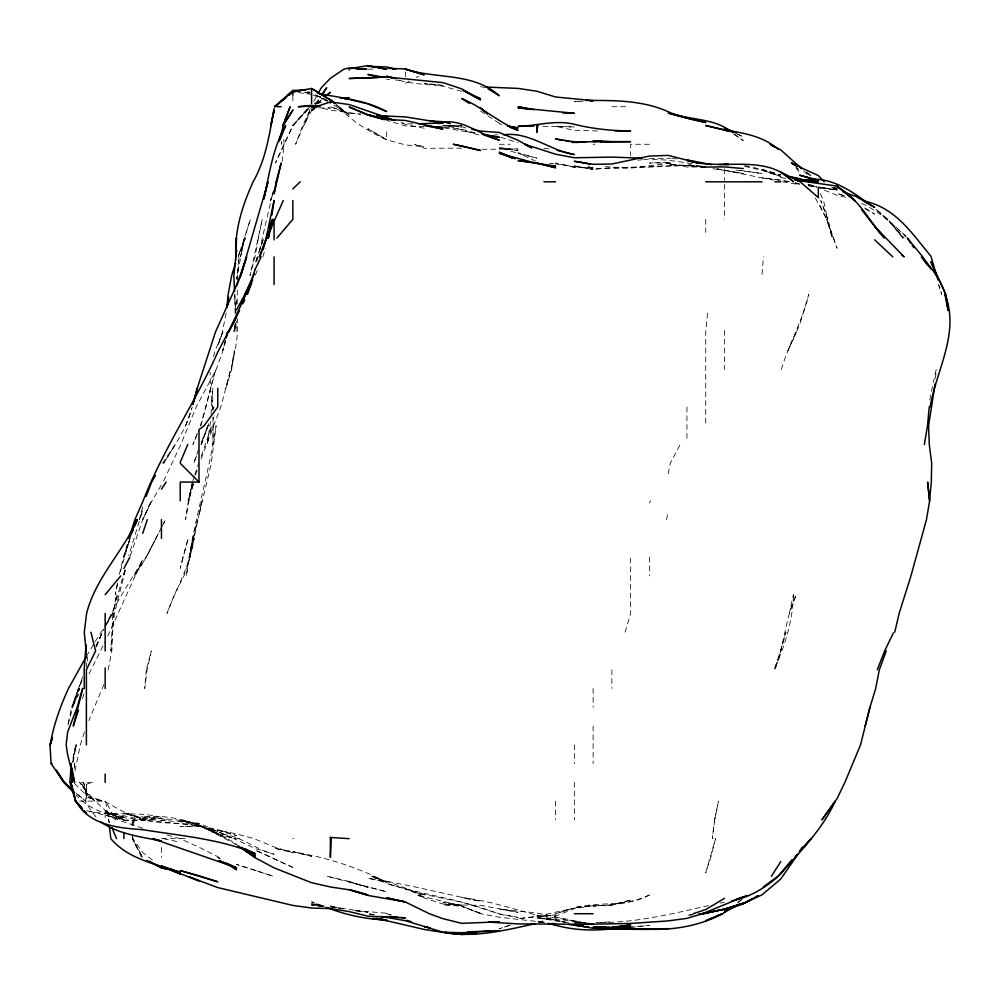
<?xml version="1.0" encoding="UTF-8"?>
<svg xmlns="http://www.w3.org/2000/svg" width="1000" height="1000" viewBox="0 0 1000 1000"><rect width="100%" height="100%" fill="white"/><g stroke="black" fill="none" stroke-linecap="round" stroke-linejoin="round"><path stroke-width="0.75" stroke-dasharray="5 3.75" d="M213.025 417.113L212.95 444.538L213.263 417.113M213.062 409.888L213.088 407L213.137 409.888L214.15 407M237.325 290.062L237.15 304.5M237.413 279.962L239.088 256.863L236.537 279.137L244.375 238.1L240.362 256.863L244.625 238.1L250.413 219.325L238.263 256.863L245.4 238.1L236.537 259.962M234.562 326.163L234.325 331.938L235.525 323.413M86.4 667.25L86.65 662.812M210.588 421.438L207.05 444.538L211.737 425.775L201 456.887M211.025 414.225L212.775 388.237L212.675 409.888M281.775 141.375L281.537 144.262L281.825 141.375M935.525 378.125L936.213 369.462L933.312 382.463M762.013 274.413L763.462 256.863M707.525 313.163L705.713 331.938L705.713 425.775M282.15 161.588L284.088 144.262L283.725 137.037M73.388 762.138L75.6 744.812L72.375 762.138M75.05 770.8L80.337 744.812L84.95 730.375M189.625 557.137L192.725 538.375L197.537 519.6L189.475 557.137L186.412 575.913C192.475 525.025 208.588 476.287 216.1 425.775L211.287 463.3L199 515.3L201.875 500.838L190.15 557.137L184.013 575.913L174.325 594.675L166.938 613.438C176.525 588.562 190.062 565.2 194.112 538.375L189.475 557.137L192.725 538.375M929.75 399.975L932.987 383.9M235.212 323.413L233.612 331.938L236.537 321.1M259.262 251.088L272.35 194.963M668.175 473.825L670.25 463.3L680.15 444.538M117.55 583.125L115.25 594.675L117.587 583.125M192.4 482.075L185.463 519.6L188.412 500.838L193.475 483.512M226.163 313.163L222.375 331.938L217.763 345.75L222.987 331.938L215.075 350.7L213.55 356.475M666.475 519.6L668.175 511.938M119.325 574.462L123.375 557.137L129.188 541.225L119.462 574.525M125.45 570.138L114.375 613.438L110.825 650.975L112.925 613.438L116.613 594.675L113.425 613.438L111.838 650.975L107.662 672.425M72.463 762.138L76.662 744.812L72.2 760.688M225.5 340.6L222.963 350.7L216.225 369.462L196.175 407L180.825 444.538L163.075 482.075M125.037 570.212L123.925 574.562L125.388 570.212M142.7 506.925L139.362 519.6L142.7 510.025L128.737 555.7M193.025 482.075L188.075 500.838L192.55 482.075L188.675 500.838L193.9 482.075M200.9 425.775L205.888 407L200.338 425.775M127.175 544.412L123.925 556.475L129.262 541.163M225.325 340.6L222.587 350.7L225.775 340.6M257.238 256.863L255.3 263.587L263.788 238.1L258.263 253.975M262.863 256.863L265.363 248.2M124.763 570.087L112.65 613.438L105.913 624.562M256.913 260.938L258.125 256.863M625.05 632.212L630.638 613.438L630.638 557.137M207.688 425.775L201.088 444.538L209.175 422.887L201.337 444.538M103.863 684.488L88.863 720.588M130.013 538.375L123.925 557.137L130.113 538.375M273.612 190.675L270.4 200.562L273.612 190.763M192.887 480.625L194.325 476.3M194.8 474.85L198.65 463.3M82.425 698.612L84.887 691.4M195.512 474.875L197.5 469.113M162.475 463.3L175.188 444.538L163.738 463.3C174.225 445.625 186.612 428.7 191.737 408.45M198.512 449.562L193.7 463.3L197.413 453.725M130.262 555.7L142.775 519.6L151.425 500.838L142.7 519.6L152 500.838L162.537 483M185.65 425.775L192.262 407M781.287 369.462C789.013 343.888 802.588 320.462 808.787 294.4L799.55 325.213L787.913 350.7L796.6 331.938M201.088 458.975L220.775 407L230.763 369.462L225.888 388.237L231.688 369.462L234.35 350.7L231.225 369.462C234.6 352.837 238.75 336.037 237.488 318.938M82.638 676.963L71.675 707.275L67.625 725.975L72.825 707.275L79.725 688.512L72.175 707.275L78.938 693.875M309.962 109.612L304.175 125.487L311.025 108.175M197.338 433.338L192.9 444.538L199 430.363M96.3 646.65L103.975 628.787M255.3 275.175L258.212 268.137M96.2 646.95L102.325 632.212L96.025 645.612M201.475 441.85L208.263 425.775M309.713 110.75L302.775 125.487L295.625 144.262L303.587 125.487L311.6 110.738M89 673.875L105.162 641.6M107.713 636.237L142.7 559.362L134.887 575.913L142.7 560.025C130.3 581.838 115.675 602.2 105.85 625.462M156.012 538.375L142.7 563.4L134.15 575.913L146.35 557.137L160.1 530.025M161.462 527.537L146.35 557.137M162.15 526.225L165.588 519.6L163.525 523.425M313.8 101.388L317.462 94.675M105.9 625.462L112.562 613.438L107.375 622.587M86.4 656.438L94.388 642.938M95.188 641.587L105.162 625.8M649.412 502.9L650.65 500.838M315.725 104.225L320.712 96.713M315.562 104.225L320.625 96.713M307.113 109.075L292.838 125.487L309.95 106.725M307.938 108.912L292.725 125.487L275.45 163.025L293.113 125.487L308.525 108.938M317.175 103.837L322.675 99.025M315.125 104.012L322.163 98.6M737.387 902.913L743.25 898.45L738.238 902.087M316.6 103.462L324.113 98.575M314.288 103.45L322.325 98.975M405.438 83.225L409.462 81.088M416.163 77.525L418.837 76.1M538.15 922.7L574.338 908.713L593.112 905.612L574.338 907.625L555.575 913.713L574.338 908.125L536.812 916.275L518.038 918.7L555.575 915L536.812 915.713L555.575 917.75L581.562 922.425L555.575 918.925L536.812 918.162L555.575 920.062L536.812 917.438L564.237 922.575M316.962 103.938L326.35 100.025M708.6 905.588C671.988 913.787 635.25 923.125 597.438 922.475M720.15 903.112L724.475 902.188M74.438 783.425L86.4 795.212L102.812 801.112L86.4 797.15L105.162 801.688L123.925 812.038L142.7 818.95L123.925 813.238C148.425 820.925 174.862 816.012 199 825.138L180.225 820.275L199 824.137L180.225 821.275L217.763 831.55L233.6 838.65L199 823.188L142.7 818.95L123.925 812.8L142.7 818.238L161.462 818.375L142.7 820.387L123.925 820.225L105.162 815.025L123.925 819.875L105.162 810.312L86.4 792.875L94.588 801.112L79.625 782.35L86.4 791.9L80.787 782.35L83.612 782.35L86.4 792.475L80.787 782.35M630.638 927.55L649.412 925.4L630.638 926.862M578.675 101.25L574.338 101.713L583 101.225M637.863 160.15L642.188 159.762M643.637 159.625L649.412 159.1L668.175 160.188L694.163 163.95M596 922.525L611.875 921.9M442.975 125.825L461.737 125.487L442.975 125.588M123.925 820.225L145.875 819.875M649.412 158.363L671.062 158.325M412.65 123.85L405.438 123.925L401.1 122.463M597.438 130.95L574.338 130.325L555.575 126.275L574.338 126.95L541.138 126.25M461.737 148.112L424.2 148.325L414.663 144.262L424.2 146.713L405.438 144.875L386.675 139.9L367.9 128.725L386.675 139.7C368.387 131.9 351.875 120.625 337.7 106.725L349.137 114.025L330.363 106.725L349.137 113.112L360.688 114.213L330.363 110.125L319.237 107.413M705.713 166.925L686.95 167.013L668.175 163.375L630.638 168.175L593.112 168.637L585.3 164.9M367.9 69.188L376.337 69.188M611.875 106.725L627.888 106.725M499.275 144.262L510.262 144.262M593.112 144.262L594.913 144.262M649.412 144.262L630.638 144.262L630.638 155.812M79.55 801.112L83.488 801.112M101.6 801.112L86.4 801.112L86.4 782.35L93.1 782.35L86.4 784.175L85.625 801.112L86.4 803.863L97.225 818.65M161.637 819.875L169.25 819.875M161.462 838.65L178.525 838.65M180.225 838.65L188.175 838.65M239.237 838.65L233.938 838.65L217.763 833.888C238.8 833.988 254.438 849.175 274.062 854.212L255.3 848.55L233.938 838.65L236.537 837.337L236.537 838.65M292.838 838.65L293.625 838.65M481.95 149.325L518.038 149.025L499.275 148.312L518.038 150.712L499.275 147.375L518.038 153.488L536.812 158.15L518.038 152.8L535.462 161.062M494.938 134.787L497.825 134.85M574.338 922.125L585.887 922.438L574.338 922.125L577.225 922.438M318.825 107.863L330.363 108.175L324.65 106.725M701.388 165.912L668.175 164.575L705.713 167.025C671.2 162.425 636.2 170.025 601.775 166.287M424.2 126.625L405.438 125.925L386.675 120.438M354.913 910.462L386.675 913.263L390.988 914.837M307.275 91.912L310.163 92.1M444.412 125.7L461.737 127.062L446.562 125.487L480.5 135.45M386.675 79.237L389.562 79.475M395.337 79.963L399.663 80.312M323.15 906.275L311.6 905.2L323.15 906.287L311.6 903.4L321.7 906.225M808.213 185.525L816.875 186.35M672.513 158.463L676.838 158.887M549.4 163.337L554.025 163.812M331.812 907.1L339.025 907.862M340.475 908.025L367.9 912.262L354.913 910.85M444.412 127.112L461.737 129.175L474.725 132.812M819.762 187.625L837.087 189.963L818.312 186.988M780.788 180.212L762.013 177.9L717.262 168.863M779.338 180.025L762.013 177.85L773.562 180.062M837.087 189.725L819.762 187.537L837.087 190.15L833.225 187.7M712.925 168.688L743.25 173.5L715.812 168.675M324.588 906.213L311.6 904.562L320.262 906.2M369.35 913.913L378.013 915.062M298.612 92.6L311.6 94.35M444.412 127.938L474.725 133.162M808.213 185.062L816.875 186.287M544.025 148.225L549.8 149.075M808.213 185.8L816.875 187.213L808.213 184.462M555.575 163.962L593.112 169.137L574.338 165.837L593.112 169.575L611.875 167.525L649.412 167.138L686.95 165.45L705.713 167.6L686.95 164.513L705.713 167.763M330.363 906.975L333.25 907.463M782.513 181.8L799.55 184.7M736.025 170.113L762.013 173.538L737.475 169.95M424.2 128.225L408.938 125.487L399.663 122.3M789.488 181.8L782.237 180.475L789.325 181.8M544.025 922.588L536.812 921.263L545.475 922.425L499.275 917.262L480.5 913.612L461.737 906.2L442.975 904.788L480.5 905.3L518.038 912.325L499.275 909.038L536.812 912.987L583 922.537M795.163 182.963L798.088 183.538M795.238 182.963L799.55 183.825M568.562 922.55C532.425 916.312 498.338 901.5 461.737 897.613L480.5 901.275C442.975 893.575 405.825 883.85 367.9 878.263L386.675 882.45L371.287 876.188L386.675 883.538L424.2 894.362L461.737 902.175L499.275 913.812L518.038 917.387L499.275 914.2C462.987 899.55 423.875 895.05 386.675 883.538M369.35 914.013L373.675 914.9M466.075 128.038L457.463 125.487M163.375 838.65L180.225 842.2M845.75 197.237L837.087 195.338L819.762 188.188M744.688 165.55L762.013 169.4L780.788 174.963L762.013 169.4M480.5 86.55L485.5 87.675M744.688 166.4L762.013 170.3L780.788 176.4L762.013 170.037L780.788 176.425M343.363 908.9L330.363 905.938L336.138 907.4M795.163 183.275L799.55 184.375M337.587 907.763L341.912 908.863M834.2 187.512L837.087 188.25M565.675 922.588L555.575 919.912L565.675 922.525M808.213 184.188L816.875 186.588M167.087 835.05L180.225 838.812L199 847.188L217.763 856.663L222.613 860.05M461.737 91.3L442.975 86.213L424.2 83.275L442.975 85.35L424.2 84.525L405.438 82.088L398.212 79.85M142.7 828.188L117.788 819.875L105.162 810.825L105.162 819.875M424.2 894.95L405.438 889.025L421.025 894.95L405.438 888.112L372.188 876.188L386.675 882.225C357.287 867.125 325.363 857.087 292.838 851.8L311.6 856.325L292.838 851.538L274.062 848.162L292.838 852.75L274.062 846.888L253.925 838.65L236.537 833.838L217.763 830.288L236.537 835.625C206.962 823.938 175.037 823.925 144.037 819.875L105.162 811.95L123.925 819.075L105.162 811.175L123.925 819.875L86.4 810.562C111 816.938 136.662 810.662 161.462 817.362L142.7 817.113C176.488 813.05 208.438 826.812 236.537 844.15M500.712 137.225L518.038 142.75M844.3 195.712L837.087 193.375L845.75 196.513M391 915.125L386.675 913.713L389.562 914.75M499.275 123.7L501.838 124.6M834.2 187.587L837.087 188.625M313.05 94.925L327.475 100.775M736.55 133.725L743.25 136.825L736.55 133.65M327.688 100.662L314.288 94.312L327.688 101.45M861.775 203.363C878.888 211.275 892.85 224.15 906.275 237.1M236.537 844.8L199 824.963L181.775 819.875L199 825.062L217.763 833.775C195.212 819.4 168.25 826.038 143.675 819.875L142.7 819.725C119.025 817.975 92.537 813.65 76.025 794.938M831.688 187.162L837.087 190.238M865.238 208.713L874.613 214.175L863.363 207.1M220.45 859L217.763 857.412L220.263 859.062M334.075 105.175L349.137 115.125L337.212 104.987M480.5 110.988L499.275 123.263M152.387 859.987L142.7 852.55L132.938 838.65L132.762 834.312M733.238 133.863L743.25 140.65L734.488 134.188M806.587 172.575L811.275 176.262M76.112 793.375L85.812 801.112L74.45 791.787M806.587 172.2L811.275 176.038M905.925 236.075L875.775 208.988M105.162 810.825L115.35 819.875L105.738 801.112L108.963 822.763M796.188 167.288L798.425 169.425L796.438 167.288M803.662 170.812L807.788 175.212M795.925 167.812L799.55 172.587M815.362 198.062L826.775 219.325L837.087 248.275L826.762 219.325L818.312 201.887M141.662 857.412L132.325 838.65L132.287 834.312M820.288 193.588L823.562 200.562L827.562 219.325L820.788 200.562L828.138 219.325L832.163 238.1L826.762 219.325L833.312 238.1M108.625 819.875L109.763 822.562M938.275 284.288L941.65 294.4L939.463 285.738M83.612 782.35L86.4 796.875M236.825 304.662L236.537 300.413L236.7 304.662M235.1 313.163L234.725 294.4L235.6 307.387M235.7 308.837L235.987 313.163M212.562 409.888L210.463 388.237L210.162 372.35M234.725 294.4L235.375 307.387M235.45 308.837L235.675 313.163M132.425 825.65L132.188 819.875L132.225 825.65M87.5 656.75L87.625 661.075M235.85 323.275L236.012 331.938L236 323.275M724.475 168.8L724.475 180.35M724.475 184.275L724.475 219.325M724.475 330.45L724.475 369.462M705.713 219.325L705.713 232.387M686.95 407L686.95 439.387M649.412 557.137L649.412 575.913M611.875 669.737L611.875 688.512M593.112 688.512L593.112 707.275M593.112 726.05L593.112 763.575M574.338 744.812L574.338 763.575M574.338 782.35L574.338 819.875M555.575 801.112L555.575 819.875M405.438 71.862L405.438 80.388M386.675 131.825L386.675 139.9M292.838 95.825L292.838 102.812M161.462 847.463L161.462 857.412M74.675 763.575L74.262 769.35L74.675 763.575M146.3 669.737L144.725 688.512L147.162 669.737L151.312 650.975L146.3 669.737M793.388 594.675C792.875 620.938 784.812 646.012 774.125 669.737L780.788 650.975L785.95 632.212L774.837 669.737C784.362 645.35 785.1 618.488 796.263 594.675L789.312 613.438L793.388 594.675M132.713 834.312L132.325 838.65L142.7 857.412L132.325 838.65L132.7 834.312M134.012 819.875L133.488 825.65L134.012 819.875M714.638 819.875L712.3 838.65L714.675 819.875L718.487 801.112L714.638 819.875M258.375 238.1L255.3 255.763L250.012 275.637L262.225 219.325L258.375 238.1M182.987 557.137L180.225 568.387L188.162 538.375L182.987 557.137M210.538 388.237L205.812 407L215.763 369.462L210.538 388.237M715.537 838.65L710.8 857.412L705.713 872.825L715.537 838.65M78.325 688.512L71.888 707.275L82.4 679.125L78.325 688.512M649.412 894.95C626.188 906.988 599.55 904.663 574.338 907.625C599.175 901.438 626.15 907.175 649.412 894.95M510.825 924.875L499.275 928.787L510.825 924.862M630.638 900.075L611.875 905.188L593.112 905.925L611.875 904.837L630.638 900.075M692.938 914.712L686.95 915.288L693.012 914.712M668.175 162.312L649.412 163.025L671.875 163.025L668.175 162.312M199 825.987L180.225 826.538L199 826.225L217.763 831.225L199 825.975M593.112 167.587L574.338 167.387L555.575 163.025L574.338 167.1L593.112 167.587M310.163 92.95L302.938 92.475L310.163 92.95M461.737 905.225L442.975 904.025L424.2 897.925L418.888 894.95L424.2 897.45L416.5 894.95L461.737 905.837L442.975 902.575L461.737 905.225M785.113 178.325L780.788 177.575L785.113 178.325M544.025 922.463L536.812 921.075L544.025 922.487M349.137 881.375L326.763 876.188L386.675 891.787L349.137 882.038L367.9 887.375L349.137 881.375M123.925 817.15L105.162 811.95L123.925 817.15M255.3 870.362L236.537 864.438L273.075 876.188L255.3 870.362M323.15 906.012L311.6 901.812L323.15 906.125M480.5 913.413L461.737 906.25L480.5 913.413M217.763 833.5L199 825.375L227.125 838.65L217.763 833.5M292.838 867.425L255.3 850.138L292.838 867.425M217.763 834.388L199 825.062L217.763 834.388M338.7 106.725L336.312 104.738L338.7 106.725M887.85 219.325L875.725 209.163L887.062 219.325L904.062 238.1L893.388 225.712L902.7 238.1L887.85 219.325"/><path stroke-width="1.5" d="M85.962 658.2L86.013 645.2M72.487 778.012L72.275 782.35L71.1 763.575M71.388 763.575L69.862 782.35L75.65 801.112L70.888 782.35L75.65 801.112M282.7 129.825L283.05 125.487L290.138 106.725L283.125 125.487L283.375 129.825M935.05 383.9L928.587 425.775L929.287 444.538L931.688 463.3L931.312 482.075L929.562 500.838M929.225 407L927.513 425.775L924.338 444.538M226.887 307.387L228.15 294.4L231.637 275.637L235.637 262.812M282.962 129.825L283.05 125.487L292.838 110.175L283.05 125.487M86.013 645.2L84.162 669.737L84.3 688.512M227.162 307.387L227.587 304.5M228.412 298.725L228 301.613L228.6 297.288M271.925 215L274.062 200.562L266.137 238.1L259.938 256.863M227.05 307.387L227.5 304.5M930.15 407C936.4 369.65 960.175 332.788 944.963 294.4L947.975 310.275M274.062 108.763C269.562 133.725 265.938 159.425 253.113 181.8C242.537 205.287 234.112 230.75 236.088 256.863L236.388 238.1L235.812 256.863L236.537 249.95L233.85 275.637L234.587 291.512M268.275 238.1L272.4 219.325L268.175 238.1L269.538 233.762M82.788 688.512L73.275 726.05L78.513 710.163M894.737 632.212L899.125 613.438L910.962 575.913L926.462 519.6L929.65 500.838L927.625 482.075L929.412 499.4M886.237 650.975L879.35 669.737L875.688 688.512L869.975 707.275L860.562 744.812L844.912 782.35L837.087 798.55L821.912 819.875L835.238 801.112C822.638 829.175 800.55 850.925 780.788 873.9C767.038 886.912 750.438 897.163 731.7 900.85M267.325 235.212L263.012 249.65M269.125 227.987L270.562 222.213M226.213 337.713L227.662 331.938L226.1 337.713M865.113 726.05L869.975 707.275M197.25 388.237L193.025 404.113L197.25 388.237L215.512 331.938L240.787 275.637L268.012 181.8L263.788 199.125C269.45 174.125 272.65 148.1 285.663 125.487L279.962 139.925M279.05 141.375L283.387 125.487M82.525 688.512L77.15 707.275L67.625 732.125L66.15 744.812L67.625 754.75L74.6 782.35L71.912 767.913M131.875 532.6L135.838 519.6L130.175 536.925M255.3 268.812L247.262 294.4L251.7 282.85M240.763 275.637L246.65 256.863L236.537 286.062M270.9 229.438L274.062 219.325L259.275 256.863M52.538 737.588L50.225 744.812C53.45 725.238 60.275 706.525 68.438 688.512L86.4 656.438M128.787 538.375L134.95 519.6L143.112 500.838C163.275 448.812 195.2 402.863 217.763 352.062L239.613 310.487M52.4 737.588L50 744.812L51.087 763.575L63.987 782.35L73.925 792.887M142.7 533.4L147.312 519.6M146.1 496.512L151.662 482.075L155.438 475.45M254.4 273.325L244.875 294.4L236.537 309.887M877.288 669.737L884.65 650.975L893.388 632.825M132.062 532.6L133.238 529.712M135.013 525.375L137.363 519.6C122.7 552.175 95.588 577.888 86.6 613.438L84.288 632.212L86.062 650.975M180.225 462.325L187.775 444.538M283.288 200.562L274.062 221.3L274.062 239.913M252.688 279.65L228.637 331.938L236.537 316.812L228.5 331.938M255.3 269.05L261.125 256.863M242.825 303.788L244.75 299.762M123.925 568.525L129.838 557.137M244.875 294.4L250.525 283.675M318.2 93.325L321.138 87.963L330.363 78.35L343.837 69.188L349.137 67.925L366.65 69.188L356.438 68.975M798.112 853.962L780.788 878.975L762.013 894.812L743.25 903.562L752.775 898.538M771.45 876.188L780.788 861.587M161.462 489.225L166.137 482.075M799.55 851.65L802.975 846.925M799.55 851.413L811.175 838.65L799.55 851.45L802.113 847.938M792.013 859.7L778.112 876.188L763.25 886.963M105.162 594.675L120.787 575.913M276.9 238.1L292.838 219.325L292.838 200.562M292.838 188.938L300.262 181.8M274.538 106.725L285.975 97.413L274.538 106.725L292.838 90.45L305.825 90M275.175 106.725L292.838 90.988M328.175 94.213L330.363 92.287L325.675 95.887M289.3 94.775L292.838 91.788L311.6 88.488L333.787 102.362M289.288 94.8L292.838 91.812L289.4 94.612M289.4 94.588L292.838 91.788L300.05 90.975M731.513 907.362L722.675 913.713L705.713 920.837L722.387 913.713C700.188 925.7 674.463 930.15 649.412 929.237L668.175 928.688L611.875 929.163L593.112 927.725M729.488 908.438L724.475 912.075L739.225 904.412M724.475 898.35L705.713 909.562L693.15 913.713M314.163 108.975L311.6 110.463L316.112 106.725L330.363 101.875L349.137 104.55L395.337 120.512M755.5 897.1L758.225 895.662L743.25 903.875L724.475 910.387L733.863 906.35M577.225 924.975L574.338 924.513L630.638 923.462L668.175 920.9L686.95 918.363L702.487 913.713L746.8 895.462M703.637 913.713L724.475 909.137L743.25 903.213L724.475 909.137L699.075 914.15M736.025 899.25L743.25 897.038M535.363 923.612C505.288 930.325 474.525 938.025 443.562 932.487L424.2 929.463L376.562 918.363M705.713 913.325L724.475 909.163M350.575 68.575L367.9 65.575L386.675 69.188L378.013 67.888M437 123.425C460.275 116.363 478.325 134.3 499.275 140.1L483.387 134.775L499.275 137.25L481.95 134.062M311.6 107.662L318.012 106.725M438.488 123.588L442.975 122.963L405.438 116.912L379.45 115.75M705.713 913.4L698.925 914.15M585.887 100.475C613.513 100.363 642.375 100.1 668.175 111.725C687.65 120.675 711.938 117.362 729.488 130.488M476.175 933.512L461.737 934.212L445.025 932.487L461.737 934.425L473.288 933.462M445.275 932.487L461.737 934.425L471.85 933.55M575.788 142.513L585.887 141.9M606.1 927.537L593.112 928.3L574.338 924.987M590.225 100.825L593.112 100.662L555.575 96.988L536.812 91.225L518.038 88.413L486.213 87.062M461.737 934.35L476.175 933.538M802.438 180.475C827.812 174.7 849.538 189.525 868.787 203.85M311.6 106.088L298.325 106.725L311.6 105.388L320.3 106.275M604.663 927.513L593.112 928.012L610.438 927.487M718.7 164.525L728.812 164.5L724.475 164.275M611.875 927.45L630.638 926.762L611.875 927.25L630.638 924.987L611.875 927.663L593.112 927.212L606.1 927.212M340.475 98.012L349.137 97.713L340.475 97.762M467.512 931.875L499.275 930.65L461.737 932.738L442.975 932.212L405.438 920.713L380.9 916.363M805.325 180.5L818.312 180.175L800.987 180.012M503.6 134.812C529.2 131.3 549.938 150.65 574.338 154.562L557.013 150.3M533.925 126.137L518.038 126.35C536.888 125.913 555.425 119.6 574.338 124.3C592.712 128.812 611.725 130.938 630.638 130.875L614.763 130.812M418.425 123.787L442.975 122.963L434.312 121.825M585.887 924.375L593.112 924.3L518.038 923.913L489.162 922.113M705.713 167.075L724.475 166.9L743.25 168.562M611.875 929.163L649.412 929.425M277.275 106.725L281.112 106.725M537.238 163.025L555.575 167.75L536.812 163.113M781.938 173.012L793.487 181.8C764.825 152.537 721.862 171.55 686.95 160.35L698.35 163.025L668.175 155.412L649.412 156.062L611.875 164L593.112 164.3L574.338 161.312L585.1 163.025M543.913 181.8L555.575 181.8M705.713 181.8L762.013 181.8M774.912 181.8L780.788 181.8M217.763 388.237L217.763 407L204.037 425.775L199 429.625L199 482.075L180.225 482.075L180.225 500.838M51.087 763.575L52.138 763.575M574.338 913.713L593.112 913.713M489.162 921.8L499.275 921.838L461.737 923.337L442.975 918.688L429.338 913.713L405.438 902.025L386.675 897.825L405.438 901.925L367.9 895.45L349.137 889.55L367.9 894.95L349.137 889.812L330.363 886.95L311.6 882.725L274.062 867.862L255.3 857.825L241.388 847.688M593.112 141.45L596 141.5M600.325 141.575L630.638 141.65L606.1 141.9M378.013 77.487L349.137 78.5L386.675 77.025L442.975 82.6L461.737 88.9L480.5 99.862L463.075 90.35L480.5 98.737L473.288 95.875M642.188 158.162L611.875 157.113L574.338 157.775L555.575 154.2L524.663 144.262L531.413 147.8M367.9 66.35L386.675 66.963L395.6 69.188L392.625 68.888M562.788 112.95L574.338 113.3L518.038 107.775L531.038 109.425M388.113 68.325L405.438 68.975L424.2 74.837L405.438 69.188C436.413 79.188 473.675 72.325 499.275 95.75L488 88.737M551.25 165.837L555.575 166.038L536.812 163.5M432.863 127.037L442.975 127.513L425.65 125.738L442.975 129.088L405.438 120.475L386.675 119.45L367.9 114.712L349.137 107.013L367.9 115.025L385.225 119.562L367.9 114.763L383.787 119.562M330.363 837.45L331.188 838.65L330.363 857.412L330.363 837.45L349.137 838.65M429.975 120.838L442.975 121.75L450.213 123.625M593.112 927.525L603.212 928.3M606.1 928.525L630.638 928.662L611.875 929.075L593.112 928.075L611.875 928.825C590.875 931.275 569.963 929.963 549.8 923.575L555.575 924.75L548.362 923.375M344.8 99.075L349.137 99.45M379.45 115.9L386.675 116.55L376.562 115.225M389.562 916.462L398.212 917.237M401.1 917.487L405.438 917.875L367.9 916.162L349.137 911.575L330.363 908.575L311.6 908.025L292.838 905.413L217.763 887.588L189.025 876.8M601.775 141.512L593.112 140.725L611.875 141.75L574.338 141.812L555.575 138.975L562.788 140.375M800.987 180.138L805.325 180.55M808.213 180.825L818.312 181.8L799.55 179.125L809.8 181.8L789.438 176.663L799.55 178.65M587.337 923.512L593.112 924.137L588.775 923.55M568.562 924.5L588.775 927.125M373.675 918.475L386.675 919.9C366.388 919.4 346.375 915.075 327.475 907.75M552.688 923.425L555.575 923.775M312.812 106.25L315.238 106.562M536.213 163.025L518.038 160.575L534.963 163.025L499.275 153.225L513.713 158.35M372.238 918.462L386.675 920.525L379.45 918.55M837.087 186.125L854.688 200.562L837.087 186.125L795.212 180.075M372.238 67.013L375.125 67.45M580.112 925.438L583 925.9M385.225 77.438L367.9 74.488L376.562 76.675M795.212 180.075L799.55 180.825L795.212 179.762M146.713 860.462L161.462 867.837L173.012 869.9L168.688 868.65M533.925 109.625L518.038 106.725L531.038 109.462M507.425 126.05L518.038 128.012L508.1 126.05M686.95 159.887L711.488 164.638M317.375 93.263C340.75 98.038 365.387 99.875 386.675 111.55L367.9 103.875M565.675 140.925L568.562 141.488M571.45 142.05L574.338 142.6M161.462 867.837L173.012 870.088L161.462 867.837L149.4 861.137M382.337 117L393.888 120.337M471.85 129.25L480.5 131.088L499.275 132.475L518.038 140.3L531.5 147.8M429.975 927.825L424.2 926.587L429.975 927.9M688.388 118.688L705.713 122.525L668.175 113.1L686.95 118.375M736.025 132.575L705.713 125.512L730.25 131.488L724.475 129.95C743.45 132.887 763.587 136.3 778.425 149.488M350.575 99.787L366.463 103.537M395.337 78.35L386.675 76.263L393.888 78.5M584.862 163.025L590.363 164.35M165.8 867.887L161.462 866.75L177.338 872.062L161.462 866.55L199 880.863L189.025 876.762M818.312 180.287L799.55 175.175L818.312 180.55M326.037 907.438L328.925 908.238M406.875 920.3L411.213 921.762M842.862 191.775L855.85 196.4L874.613 207.275L864.1 201.312M736.025 132.762L724.475 128.15L733.863 132.487M509.513 127.112L518.038 130.363C498.075 121.962 481.838 106.825 461.737 98.575L469.475 103.462M864.1 201.062C895.55 207.525 911.938 233.388 930.925 256.225L936.6 275.637L930.925 261.825L945.775 294.4L948.112 310.275C947.425 289.45 935.413 271.425 921.363 256.863L929.013 266.537M515.15 158.713L499.275 152.25L511.337 157.787M219.213 860.625L236.537 867.775L152.662 838.65L161.462 841C140.638 836.85 118.188 834.075 100.475 821.688M161.462 865.987L180.225 873.875L161.462 866.112L180.225 872.325C155.925 863.975 128.387 859.325 110.825 838.65L109.475 827.1M219.1 860.625L236.537 868.525L229.825 864.55M799.55 167.037L818.312 175.562L824.225 181.8M733.863 132.375L724.475 127.925L728.238 130.475M244.575 848.587L255.3 853.713C219.762 838.763 180.487 835.837 142.7 829.65C118.4 828.05 88.737 825.263 75.925 801.112L82.587 808.825M780.788 172.125L799.55 181.475M243.238 848.625L255.3 855.588L241.537 847.288M330.363 99.75L335.125 103.737L330.363 99.738L311.6 88.488L311.6 103.588M797.225 166.525L791.4 163.025L799.55 166.438L801.9 168.35M791.7 163.025L795.625 165.475M774.875 147.363L770.15 144.262L780.788 149.938L801.612 168.625M226.525 863.162L236.537 869.737L227.675 863.575M237.787 845.65L255.3 857.412L241.537 847.688M241.537 847.738L255.3 857.412M837.087 186.875C858.25 197.85 868.2 219.862 883.5 236.962M73.688 791.45L63.7 782.35L55.987 769.837M487.537 113.713L480.5 107.987L487.537 113.875M71.037 788.988L64.35 782.35L57.025 771.087M901.963 255L904.112 256.863L874.613 226.312L883.413 236.912M800.225 181.8L818.312 197.613L818.312 187.325M874.613 239.812L892.812 256.863M180.225 463.3L199 482.075M75.225 801.112L82.325 808.825M84.362 811.038L86.4 813.238L84.488 811.038M873.688 225L861.5 209.5M874.613 226.125L884.388 238.1M924.075 260.525L927.013 264.175M912.15 245.4L913.95 247.7M930.925 268.95L922.738 256.863L907.375 238.1L910.562 242.975M112.025 827.925L116.562 838.65M936.912 275.637L938 279.962M90.938 632.212L95.612 650.975L86.4 669.737L86.4 744.812M349.137 69.188L349.137 70.088M330.363 101.875L330.363 103.125M292.838 90.45L292.838 95.262M274.062 256.863L274.062 284.475M161.462 519.6L161.462 538.375M123.925 832.625L123.925 838.65M105.162 613.438L105.162 650.975M105.162 667.925L105.162 688.512M105.162 774.038L105.162 782.35M537.825 125.487L536.812 132.363L536.812 125.487L537.825 125.487M276.163 181.8L274.062 193.975L281.163 163.025L276.163 181.8M274.062 110.575L270.837 125.487L274.062 110.575M326.525 87.963L322.375 94.213L326.525 87.963M796.787 855.013L794.95 857.412L796.787 855.025M611.875 927.8L607.55 927.537L611.875 927.8M461.737 145.988L453.225 144.262L480.5 150.488L461.737 145.988M708.6 164.387L705.713 163.738L708.6 164.4M199 875.812L180.225 870.575L217.763 881.8L199 875.812M425.6 125.487L424.2 124.725L425.6 125.487"/></g></svg>
